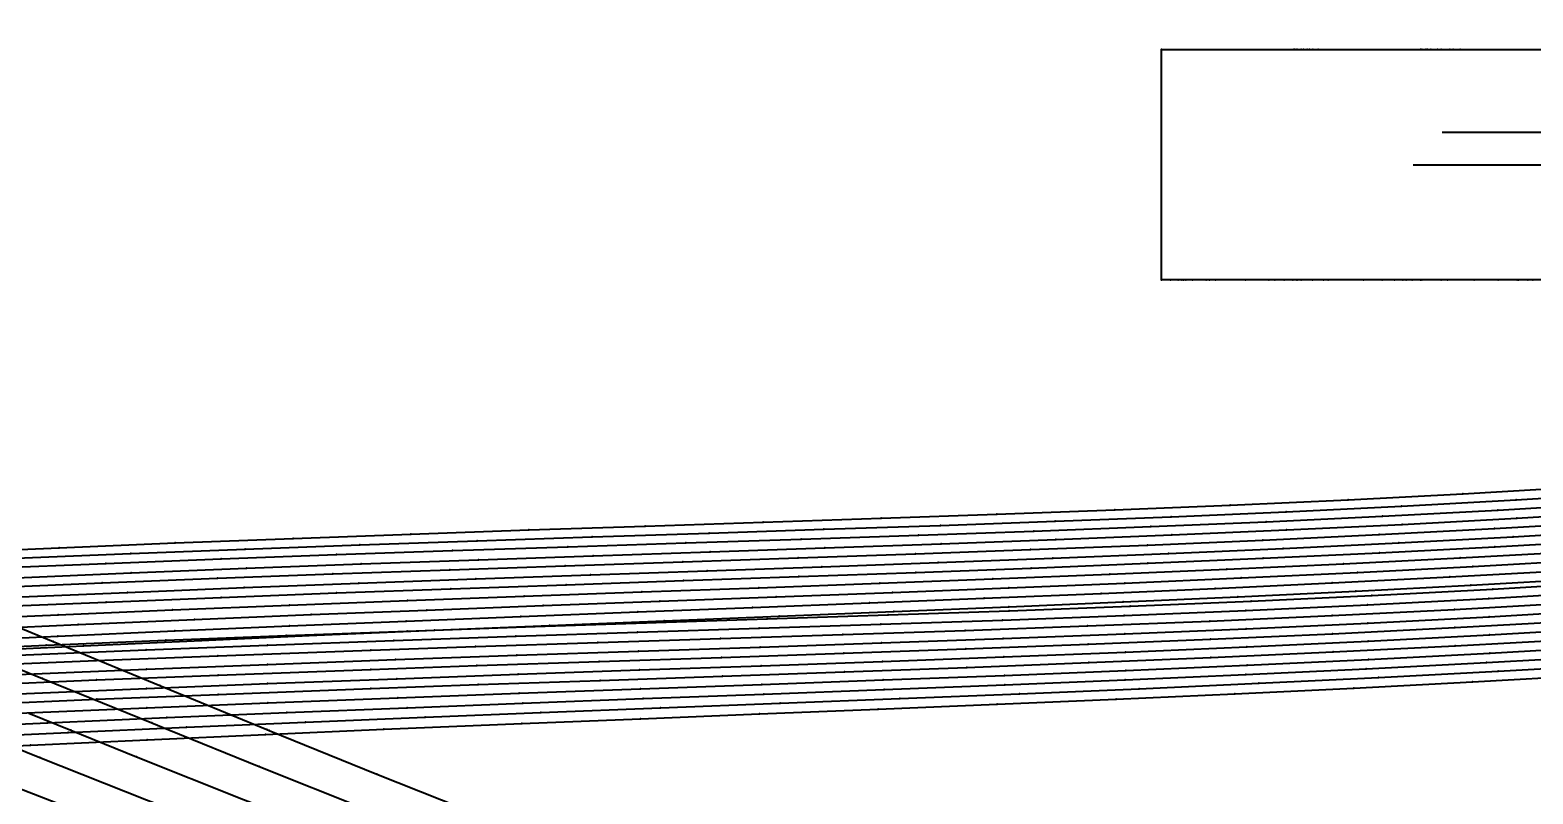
# Model space of a CAD drawing. Extents: x -2408 to 1029, y -526 to 2095.
# Drawn here: x -1159.2 to -962, y 1486.3 to 1586.6 of the extents above; entities that cross this region are included whole.
import ezdxf

# ---------------------------------------------------------------- set-up
doc = ezdxf.new("R2010")
doc.units = 0

# ---------------------------------------------------------------- blocks, each defined once
blk = doc.blocks.new(' -30')
at = {"layer": '1'}
for points in [[(-654.06588, 1082.849141), (-639.93417, 1077.027273), (-625.924078, 1071.266404), (-611.86985, 1065.500565), (-611.588666, 1065.385221), (-597.443729, 1059.626624), (-583.237913, 1054.002719), (-568.963569, 1048.571729), (-554.477005, 1043.307707), (-540.595629, 1038.515472), (-526.819442, 1034.017483), (-512.781143, 1029.702996), (-499.233961, 1025.797675), (-485.569411, 1022.114168), (-471.326372, 1018.533474), (-456.453895, 1015.055786), (-441.357954, 1011.77869)], [(-1089.965594, 498.682535), (-1074.890334, 499.489114), (-1059.814348, 500.282085), (-1044.379318, 501.079857), (-1029.301902, 501.844968), (-1013.803816, 502.616227), (-998.724902, 503.351115), (-983.259655, 504.088096), (-968.179128, 504.789655), (-952.689583, 505.491886), (-937.607433, 506.156086), (-922.111616, 506.815861), (-907.027667, 507.438159), (-891.957635, 508.04729), (-876.872936, 508.652548), (-861.83698, 509.261239), (-846.753174, 509.887156), (-831.752201, 510.534152), (-816.670932, 511.218628), (-801.184994, 511.966991), (-786.108457, 512.749706), (-770.65652, 513.617506)]]:
    blk.add_lwpolyline(points, dxfattribs=at)
at = {"layer": '14'}
blk.add_lwpolyline([(-1089.64359, 485.98142), (-1074.320606, 486.801343), (-1058.11391, 487.653474), (-1041.128426, 488.52954), (-1023.469336, 489.421255), (-1005.241554, 490.320347), (-990.320556, 491.039364), (-975.156659, 491.753562), (-959.803647, 492.458703), (-944.31523, 493.150552), (-928.745346, 493.824862), (-910.67444, 494.579226), (-895.073839, 495.211724), (-879.472994, 495.837705), (-863.872377, 496.46764), (-848.27231, 497.112008), (-832.673265, 497.781282), (-817.075603, 498.485938), (-801.47968, 499.236455), (-785.885971, 500.043304), (-770.294797, 500.916965)], dxfattribs=at)
at = {"layer": '3'}
for p in [(-639.93417, 1077.027273), (-625.924078, 1071.266404), (-611.86985, 1065.500565), (-611.588666, 1065.385221), (-597.443729, 1059.626624), (-816.670932, 511.218628), (-801.184994, 511.966991), (-786.108457, 512.749706), (-861.83698, 509.261239), (-846.753174, 509.887156), (-831.752201, 510.534152), (-907.027667, 507.438159), (-891.957635, 508.04729), (-876.872936, 508.652548), (-952.689583, 505.491886), (-937.607433, 506.156086), (-922.111616, 506.815861), (-968.179128, 504.789655), (-801.47968, 499.236455), (-785.885971, 500.043304), (-848.27231, 497.112008), (-832.673265, 497.781282), (-817.075603, 498.485938), (-895.073839, 495.211724), (-879.472994, 495.837705), (-863.872377, 496.46764), (-944.31523, 493.150552), (-928.745346, 493.824862), (-910.67444, 494.579226), (-975.156659, 491.753562), (-959.803647, 492.458703)]:
    blk.add_point(p, dxfattribs=at)
at = {"layer": '4'}
blk.add_point((-611.86985, 1065.500565), dxfattribs=at)
blk = doc.blocks.new('-30')
at = {"layer": '1'}
blk.add_lwpolyline([(-1220.718165, 721.699142), (-1239.687615, 721.699142), (-1255.792142, 721.699142), (-1271.497247, 721.699142), (-1285.198241, 721.699142), (-1286.352081, 721.699142), (-1286.352081, 751.94191), (-1265.834194, 751.94191), (-1248.11479, 751.94191), (-1230.545281, 751.94191)], dxfattribs=at)
at = {"layer": '14'}
blk.add_lwpolyline([(-1220.718165, 721.699142), (-1239.687615, 721.699142), (-1255.792142, 721.699142), (-1271.497247, 721.699142), (-1285.198241, 721.699142), (-1286.352081, 721.699142), (-1286.352081, 751.94191), (-1265.834194, 751.94191), (-1248.11479, 751.94191), (-1230.545281, 751.94191)], dxfattribs=at)
at = {"layer": '2'}
for p in [(-1286.352081, 751.94191), (-1286.352081, 751.94191), (-1286.352081, 721.699142), (-1286.352081, 721.699142)]:
    blk.add_point(p, dxfattribs=at)
at = {"layer": '3'}
for p in [(-1265.834194, 751.94191), (-1265.834194, 751.94191), (-1248.11479, 751.94191), (-1248.11479, 751.94191), (-1285.198241, 721.699142), (-1285.198241, 721.699142), (-1271.497247, 721.699142), (-1271.497247, 721.699142), (-1255.792142, 721.699142), (-1255.792142, 721.699142), (-1239.687615, 721.699142), (-1239.687615, 721.699142)]:
    blk.add_point(p, dxfattribs=at)
blk = doc.blocks.new(' -31')
at = {"layer": '1'}
for points in [[(-656.360988, 1077.995136), (-642.183125, 1072.240988), (-627.845906, 1066.420292), (-625.584259, 1065.503998), (-613.746049, 1060.708056), (-599.681805, 1055.117577), (-585.652809, 1049.748903), (-571.206755, 1044.459492), (-557.023991, 1039.506951), (-542.763744, 1034.782492), (-528.823948, 1030.427511), (-514.984809, 1026.370767), (-501.077872, 1022.551755), (-486.319582, 1018.766292), (-471.709232, 1015.275), (-456.738543, 1011.946158), (-442.02803, 1008.905685)], [(-1078.627468, 501.470655), (-1063.293902, 502.272816), (-1048.109958, 503.052143), (-1032.774822, 503.823769), (-1017.333112, 504.584392), (-1001.996349, 505.322857), (-986.658666, 506.04357), (-971.552761, 506.735084), (-956.213389, 507.417536), (-941.164755, 508.066462), (-925.823502, 508.705413), (-910.779474, 509.309431), (-895.436682, 509.909814), (-880.364314, 510.494297), (-865.021492, 511.094201), (-849.986515, 511.696983), (-834.64533, 512.337634), (-819.64924, 512.998925), (-804.311699, 513.721507), (-788.860254, 514.507407), (-773.529113, 515.355389)]]:
    blk.add_lwpolyline(points, dxfattribs=at)
at = {"layer": '14'}
blk.add_lwpolyline([(-1087.22085, 488.29636), (-1071.395217, 489.133381), (-1054.728691, 489.997587), (-1037.326048, 490.880512), (-1019.292257, 491.773679), (-1000.732224, 492.668615), (-985.575845, 493.380141), (-970.203448, 494.083042), (-954.668895, 494.772973), (-939.025821, 495.445599), (-923.327902, 496.096582), (-908.17815, 496.702202), (-892.469664, 497.315404), (-876.761037, 497.92473), (-861.052752, 498.541434), (-845.345297, 499.176768), (-829.639194, 499.841984), (-813.934855, 500.548338), (-798.232802, 501.307082), (-782.533523, 502.129468), (-766.837501, 503.02675)], dxfattribs=at)
at = {"layer": '3'}
for p in [(-642.183125, 1072.240988), (-627.845906, 1066.420292), (-625.584259, 1065.503998), (-613.746049, 1060.708056), (-819.64924, 512.998925), (-804.311699, 513.721507), (-788.860254, 514.507407), (-865.021492, 511.094201), (-849.986515, 511.696983), (-834.64533, 512.337634), (-910.779474, 509.309431), (-895.436682, 509.909814), (-880.364314, 510.494297), (-956.213389, 507.417536), (-941.164755, 508.066462), (-925.823502, 508.705413), (-971.552761, 506.735084), (-798.232802, 501.307082), (-782.533523, 502.129468), (-845.345297, 499.176768), (-829.639194, 499.841984), (-813.934855, 500.548338), (-892.469664, 497.315404), (-876.761037, 497.92473), (-861.052752, 498.541434), (-939.025821, 495.445599), (-923.327902, 496.096582), (-908.17815, 496.702202), (-970.203448, 494.083042), (-954.668895, 494.772973)]:
    blk.add_point(p, dxfattribs=at)
at = {"layer": '4'}
blk.add_point((-625.584259, 1065.503998), dxfattribs=at)
blk = doc.blocks.new('-31')
at = {"layer": '1'}
blk.add_lwpolyline([(-1224.234227, 721.699142), (-1242.187487, 721.699142), (-1257.429261, 721.699142), (-1272.293023, 721.699142), (-1286.352081, 721.699142), (-1286.352081, 751.94191), (-1266.933365, 751.94191), (-1250.163213, 751.94191), (-1233.534925, 751.94191)], dxfattribs=at)
at = {"layer": '14'}
blk.add_lwpolyline([(-1224.234227, 721.699142), (-1242.187487, 721.699142), (-1257.429261, 721.699142), (-1272.293023, 721.699142), (-1286.352081, 721.699142), (-1286.352081, 751.94191), (-1266.933365, 751.94191), (-1250.163213, 751.94191), (-1233.534925, 751.94191)], dxfattribs=at)
at = {"layer": '2'}
for p in [(-1286.352081, 751.94191), (-1286.352081, 751.94191), (-1286.352081, 721.699142), (-1286.352081, 721.699142)]:
    blk.add_point(p, dxfattribs=at)
at = {"layer": '3'}
for p in [(-1266.933365, 751.94191), (-1266.933365, 751.94191), (-1250.163213, 751.94191), (-1250.163213, 751.94191), (-1272.293023, 721.699142), (-1272.293023, 721.699142), (-1257.429261, 721.699142), (-1257.429261, 721.699142), (-1242.187487, 721.699142), (-1242.187487, 721.699142)]:
    blk.add_point(p, dxfattribs=at)
blk = doc.blocks.new(' -32')
at = {"layer": '1'}
for points in [[(-644.837136, 1067.74143), (-639.300995, 1065.502472), (-630.70928, 1062.02776), (-616.644344, 1056.437097), (-602.420716, 1050.965794), (-588.118334, 1045.680245), (-573.747795, 1040.606701), (-559.068408, 1035.682334), (-545.043277, 1031.231598), (-530.997716, 1027.033209), (-516.828136, 1023.064414), (-502.083988, 1019.204649), (-487.435628, 1015.624979), (-472.576951, 1012.237316), (-457.608885, 1009.059582), (-442.657641, 1006.10872)], [(-1090.997301, 502.997811), (-1075.76967, 503.799547), (-1060.504846, 504.587074), (-1045.049074, 505.367892), (-1029.782581, 506.122311), (-1014.763231, 506.847463), (-999.494983, 507.566499), (-984.135746, 508.270447), (-968.865657, 508.949983), (-953.594925, 509.607993), (-938.322926, 510.243036), (-923.1187, 510.850663), (-907.844861, 511.438175), (-892.552142, 512.013187), (-877.277669, 512.585146), (-862.024551, 513.164813), (-846.751166, 513.764664), (-831.53952, 514.392253), (-816.269083, 515.063461), (-801.001022, 515.786796), (-785.834479, 516.567909), (-770.573491, 517.427842)]]:
    blk.add_lwpolyline(points, dxfattribs=at)
at = {"layer": '14'}
blk.add_lwpolyline([(-1087.693784, 490.455305), (-1071.555496, 491.301394), (-1054.597853, 492.171179), (-1036.925759, 493.055977), (-1018.643921, 493.947115), (-1003.6498, 494.658762), (-988.386214, 495.364467), (-972.90666, 496.059794), (-957.264855, 496.740298), (-941.514519, 497.401533), (-925.709144, 498.039063), (-910.545085, 498.626378), (-894.728855, 499.222836), (-878.91242, 499.814759), (-863.096353, 500.414203), (-847.281183, 501.033226), (-831.467557, 501.683881), (-815.656007, 502.378226), (-799.847102, 503.128318), (-784.041373, 503.946213), (-768.239466, 504.843965)], dxfattribs=at)
at = {"layer": '3'}
for p in [(-639.300995, 1065.502472), (-630.70928, 1062.02776), (-816.269083, 515.063461), (-801.001022, 515.786796), (-785.834479, 516.567909), (-862.024551, 513.164813), (-846.751166, 513.764664), (-831.53952, 514.392253), (-923.1187, 510.850663), (-907.844861, 511.438175), (-892.552142, 512.013187), (-877.277669, 512.585146), (-968.865657, 508.949983), (-953.594925, 509.607993), (-938.322926, 510.243036), (-799.847102, 503.128318), (-784.041373, 503.946213), (-847.281183, 501.033226), (-831.467557, 501.683881), (-815.656007, 502.378226), (-894.728855, 499.222836), (-878.91242, 499.814759), (-863.096353, 500.414203), (-941.514519, 497.401533), (-925.709144, 498.039063), (-910.545085, 498.626378), (-972.90666, 496.059794), (-957.264855, 496.740298)]:
    blk.add_point(p, dxfattribs=at)
at = {"layer": '4'}
blk.add_point((-639.300995, 1065.502472), dxfattribs=at)
blk = doc.blocks.new('-32')
at = {"layer": '1'}
blk.add_lwpolyline([(-1236.524046, 721.699142), (-1252.211155, 721.699142), (-1268.03214, 721.699142), (-1282.296868, 721.699142), (-1286.352081, 721.699142), (-1286.352081, 751.94191), (-1268.032537, 751.94191), (-1248.531503, 751.94191), (-1232.212209, 751.94191)], dxfattribs=at)
at = {"layer": '14'}
blk.add_lwpolyline([(-1236.524046, 721.699142), (-1252.211155, 721.699142), (-1268.03214, 721.699142), (-1282.296868, 721.699142), (-1286.352081, 721.699142), (-1286.352081, 751.94191), (-1268.032537, 751.94191), (-1248.531503, 751.94191), (-1232.212209, 751.94191)], dxfattribs=at)
at = {"layer": '2'}
for p in [(-1286.352081, 751.94191), (-1286.352081, 751.94191), (-1286.352081, 721.699142), (-1286.352081, 721.699142)]:
    blk.add_point(p, dxfattribs=at)
at = {"layer": '3'}
for p in [(-1268.032537, 751.94191), (-1268.032537, 751.94191), (-1248.531503, 751.94191), (-1248.531503, 751.94191), (-1282.296868, 721.699142), (-1282.296868, 721.699142), (-1268.03214, 721.699142), (-1268.03214, 721.699142), (-1252.211155, 721.699142), (-1252.211155, 721.699142)]:
    blk.add_point(p, dxfattribs=at)
blk = doc.blocks.new(' -33')
at = {"layer": '1'}
for points in [[(-653.016129, 1065.504227), (-644.215077, 1061.971907), (-630.250052, 1056.444661), (-616.147939, 1051.025013), (-602.056997, 1045.826686), (-587.562063, 1040.709532), (-573.327678, 1035.917621), (-558.893429, 1031.312961), (-544.508707, 1026.990242), (-530.053215, 1022.909332), (-515.614479, 1019.090436), (-501.034262, 1015.485179), (-486.29486, 1012.079323), (-471.613833, 1008.90997), (-456.773973, 1005.9222), (-442.011796, 1003.155768)], [(-1078.620893, 505.826024), (-1063.290345, 506.611353), (-1048.180048, 507.368379), (-1032.847743, 508.118727), (-1017.677248, 508.842749), (-1002.343066, 509.555132), (-986.83478, 510.254729), (-971.498689, 510.924751), (-956.48809, 511.558167), (-941.15004, 512.181049), (-925.67475, 512.782963), (-910.334706, 513.354747), (-894.898587, 513.915408), (-879.557871, 514.469708), (-863.688546, 515.052308), (-848.824508, 515.617616), (-833.486072, 516.232231), (-818.138934, 516.89045), (-802.804766, 517.602938), (-787.504957, 518.380042), (-772.178103, 519.236488)]]:
    blk.add_lwpolyline(points, dxfattribs=at)
at = {"layer": '14'}
blk.add_lwpolyline([(-1091.261222, 492.44788), (-1074.987079, 493.29677), (-1057.894196, 494.16761), (-1040.087221, 495.051533), (-1021.670802, 495.939669), (-1006.569218, 496.64725), (-991.198071, 497.347313), (-975.611087, 498.035312), (-959.861696, 498.706712), (-944.003629, 499.356965), (-926.913155, 500.026567), (-910.989376, 500.62208), (-895.064728, 501.201132), (-879.139923, 501.776541), (-863.215558, 502.361125), (-847.292345, 502.967702), (-831.370996, 503.609087), (-815.452108, 504.2981), (-799.536393, 505.047557), (-783.624525, 505.870276), (-767.717215, 506.779072)], dxfattribs=at)
at = {"layer": '3'}
for p in [(-644.215077, 1061.971907), (-818.138934, 516.89045), (-802.804766, 517.602938), (-787.504957, 518.380042), (-863.688546, 515.052308), (-848.824508, 515.617616), (-833.486072, 516.232231), (-910.334706, 513.354747), (-894.898587, 513.915408), (-879.557871, 514.469708), (-971.498689, 510.924751), (-956.48809, 511.558167), (-941.15004, 512.181049), (-925.67475, 512.782963), (-799.536393, 505.047557), (-783.624525, 505.870276), (-847.292345, 502.967702), (-831.370996, 503.609087), (-815.452108, 504.2981), (-895.064728, 501.201132), (-879.139923, 501.776541), (-863.215558, 502.361125), (-944.003629, 499.356965), (-926.913155, 500.026567), (-910.989376, 500.62208), (-959.861696, 498.706712)]:
    blk.add_point(p, dxfattribs=at)
blk = doc.blocks.new('-33')
at = {"layer": '1'}
blk.add_lwpolyline([(-1222.472649, 721.699142), (-1239.513755, 721.699142), (-1254.259619, 721.699142), (-1269.131336, 721.699142), (-1283.690666, 721.699142), (-1286.352081, 721.699142), (-1286.352081, 751.94191), (-1266.492106, 751.94191), (-1247.187721, 751.94191), (-1231.266954, 751.94191)], dxfattribs=at)
at = {"layer": '14'}
blk.add_lwpolyline([(-1222.472649, 721.699142), (-1239.513755, 721.699142), (-1254.259619, 721.699142), (-1269.131336, 721.699142), (-1283.690666, 721.699142), (-1286.352081, 721.699142), (-1286.352081, 751.94191), (-1266.492106, 751.94191), (-1247.187721, 751.94191), (-1231.266954, 751.94191)], dxfattribs=at)
at = {"layer": '2'}
for p in [(-1286.352081, 751.94191), (-1286.352081, 751.94191), (-1286.352081, 721.699142), (-1286.352081, 721.699142)]:
    blk.add_point(p, dxfattribs=at)
at = {"layer": '3'}
for p in [(-1266.492106, 751.94191), (-1266.492106, 751.94191), (-1247.187721, 751.94191), (-1247.187721, 751.94191), (-1283.690666, 721.699142), (-1283.690666, 721.699142), (-1269.131336, 721.699142), (-1269.131336, 721.699142), (-1254.259619, 721.699142), (-1254.259619, 721.699142), (-1239.513755, 721.699142), (-1239.513755, 721.699142)]:
    blk.add_point(p, dxfattribs=at)
blk = doc.blocks.new(' -34')
at = {"layer": '1'}
for points in [[(-648.836733, 1058.391212), (-634.525842, 1052.844457), (-620.337866, 1047.54854), (-605.886402, 1042.376982), (-591.365894, 1037.408624), (-576.770702, 1032.658443), (-562.376413, 1028.227201), (-547.633795, 1023.955926), (-533.087103, 1020.006571), (-518.211241, 1016.225169), (-503.479326, 1012.719649), (-488.455408, 1009.376619), (-473.427378, 1006.255243), (-458.358386, 1003.338106), (-443.416867, 1000.646085)], [(-1086.994177, 507.568903), (-1071.882223, 508.344141), (-1056.760381, 509.102106), (-1041.646554, 509.841478), (-1026.17941, 510.578531), (-1011.0637, 511.278848), (-995.683943, 511.970121), (-980.566407, 512.627608), (-965.215882, 513.271594), (-950.096284, 513.881158), (-934.975648, 514.464395), (-919.969694, 515.01613), (-904.847304, 515.551791), (-889.426656, 516.088687), (-874.304032, 516.617669), (-858.928688, 517.169872), (-843.807493, 517.738742), (-828.480727, 518.353322), (-813.363008, 519.008648), (-798.086688, 519.732265), (-782.975286, 520.520557), (-767.749252, 521.39969)]]:
    blk.add_lwpolyline(points, dxfattribs=at)
at = {"layer": '14'}
blk.add_lwpolyline([(-1081.7692, 495.121965), (-1064.69649, 495.99056), (-1046.889143, 496.872056), (-1028.451691, 497.757382), (-1013.318315, 498.462305), (-997.902097, 499.15923), (-982.256557, 499.843514), (-966.435216, 500.510512), (-950.491596, 501.155579), (-930.471633, 501.924001), (-916.404954, 502.435759), (-900.37211, 503.000341), (-884.338821, 503.558087), (-868.305938, 504.122599), (-852.274195, 504.707481), (-836.244364, 505.32634), (-820.217219, 505.992778), (-804.193493, 506.720402), (-788.174036, 507.522814), (-772.159582, 508.413619)], dxfattribs=at)
at = {"layer": '3'}
for p in [(-813.363008, 519.008648), (-798.086688, 519.732265), (-782.975286, 520.520557), (-858.928688, 517.169872), (-843.807493, 517.738742), (-828.480727, 518.353322), (-919.969694, 515.01613), (-904.847304, 515.551791), (-889.426656, 516.088687), (-874.304032, 516.617669), (-965.215882, 513.271594), (-950.096284, 513.881158), (-934.975648, 514.464395), (-788.174036, 507.522814), (-836.244364, 505.32634), (-820.217219, 505.992778), (-804.193493, 506.720402), (-900.37211, 503.000341), (-884.338821, 503.558087), (-868.305938, 504.122599), (-852.274195, 504.707481), (-950.491596, 501.155579), (-930.471633, 501.924001), (-916.404954, 502.435759), (-966.435216, 500.510512)]:
    blk.add_point(p, dxfattribs=at)
blk = doc.blocks.new('-34')
at = {"layer": '1'}
blk.add_lwpolyline([(-1234.782566, 721.699142), (-1249.687156, 721.699142), (-1265.128395, 721.699142), (-1280.07625, 721.699142), (-1286.352081, 721.699142), (-1286.352081, 751.94191), (-1267.75976, 751.94191), (-1249.687567, 751.94191), (-1230.729139, 751.94191)], dxfattribs=at)
at = {"layer": '14'}
blk.add_lwpolyline([(-1234.782566, 721.699142), (-1249.687156, 721.699142), (-1265.128395, 721.699142), (-1280.07625, 721.699142), (-1286.352081, 721.699142), (-1286.352081, 751.94191), (-1267.75976, 751.94191), (-1249.687567, 751.94191), (-1230.729139, 751.94191)], dxfattribs=at)
at = {"layer": '2'}
for p in [(-1286.352081, 751.94191), (-1286.352081, 751.94191), (-1286.352081, 721.699142), (-1286.352081, 721.699142)]:
    blk.add_point(p, dxfattribs=at)
at = {"layer": '3'}
for p in [(-1267.75976, 751.94191), (-1267.75976, 751.94191), (-1249.687567, 751.94191), (-1249.687567, 751.94191), (-1280.07625, 721.699142), (-1280.07625, 721.699142), (-1265.128395, 721.699142), (-1265.128395, 721.699142), (-1249.687156, 721.699142), (-1249.687156, 721.699142)]:
    blk.add_point(p, dxfattribs=at)
blk = doc.blocks.new(' -35')
at = {"layer": '1'}
blk.add_lwpolyline([(-1083.182197, 509.501227), (-1068.153502, 510.28373), (-1052.913006, 511.05837), (-1037.882307, 511.803348), (-1022.850722, 512.528701), (-1007.853682, 513.231932), (-992.820145, 513.915385), (-977.453959, 514.590592), (-962.418328, 515.226969), (-947.101668, 515.848926), (-932.063875, 516.43203), (-916.699984, 516.998682), (-901.660338, 517.532334), (-886.339838, 518.067081), (-871.300024, 518.595463), (-856.027448, 519.147777), (-840.989233, 519.719206), (-825.768242, 520.337784), (-810.733724, 521.000639), (-795.566458, 521.733877), (-780.538711, 522.536485), (-765.424873, 523.432438)], dxfattribs=at)
at = {"layer": '14'}
blk.add_lwpolyline([(-1091.373197, 496.348882), (-1075.092933, 497.20736), (-1057.991888, 498.086059), (-1040.174823, 498.975662), (-1021.746558, 499.866847), (-1006.634338, 500.574671), (-991.25163, 501.272774), (-975.65225, 501.956377), (-959.889795, 502.620711), (-944.017931, 503.261005), (-927.07975, 503.910177), (-911.141133, 504.489572), (-895.201398, 505.050407), (-879.261329, 505.606817), (-863.321862, 506.172931), (-847.38378, 506.762882), (-831.447983, 507.390801), (-815.515369, 508.070817), (-799.586721, 508.817065), (-783.662977, 509.643673), (-767.744919, 510.564776)], dxfattribs=at)
at = {"layer": '3'}
for p in [(-810.733724, 521.000639), (-795.566458, 521.733877), (-780.538711, 522.536485), (-856.027448, 519.147777), (-840.989233, 519.719206), (-825.768242, 520.337784), (-916.699984, 516.998682), (-901.660338, 517.532334), (-886.339838, 518.067081), (-871.300024, 518.595463), (-962.418328, 515.226969), (-947.101668, 515.848926), (-932.063875, 516.43203), (-783.662977, 509.643673), (-831.447983, 507.390801), (-815.515369, 508.070817), (-799.586721, 508.817065), (-895.201398, 505.050407), (-879.261329, 505.606817), (-863.321862, 506.172931), (-847.38378, 506.762882), (-944.017931, 503.261005), (-927.07975, 503.910177), (-911.141133, 504.489572), (-959.889795, 502.620711)]:
    blk.add_point(p, dxfattribs=at)
blk = doc.blocks.new('-35')
at = {"layer": '1'}
blk.add_lwpolyline([(-1234.521168, 721.699142), (-1252.187028, 721.699142), (-1266.57545, 721.699142), (-1280.504143, 721.699142), (-1286.352081, 721.699142), (-1286.352081, 751.94191), (-1269.027421, 751.94191), (-1252.187427, 751.94191), (-1234.521619, 751.94191)], dxfattribs=at)
at = {"layer": '14'}
blk.add_lwpolyline([(-1234.521168, 721.699142), (-1252.187028, 721.699142), (-1266.57545, 721.699142), (-1280.504143, 721.699142), (-1286.352081, 721.699142), (-1286.352081, 751.94191), (-1269.027421, 751.94191), (-1252.187427, 751.94191), (-1234.521619, 751.94191)], dxfattribs=at)
at = {"layer": '2'}
for p in [(-1286.352081, 751.94191), (-1286.352081, 751.94191), (-1286.352081, 721.699142), (-1286.352081, 721.699142)]:
    blk.add_point(p, dxfattribs=at)
at = {"layer": '3'}
for p in [(-1269.027421, 751.94191), (-1269.027421, 751.94191), (-1252.187427, 751.94191), (-1252.187427, 751.94191), (-1280.504143, 721.699142), (-1280.504143, 721.699142), (-1266.57545, 721.699142), (-1266.57545, 721.699142), (-1252.187028, 721.699142), (-1252.187028, 721.699142)]:
    blk.add_point(p, dxfattribs=at)
blk = doc.blocks.new(' -36')
at = {"layer": '1'}
blk.add_lwpolyline([(-1087.615732, 511.449416), (-1072.496244, 512.233253), (-1057.359685, 512.998348), (-1042.238218, 513.742626), (-1026.753371, 514.483145), (-1011.629774, 515.18433), (-996.22906, 515.874884), (-981.103328, 516.528873), (-965.726704, 517.167631), (-950.598815, 517.768795), (-935.469816, 518.340965), (-920.108045, 518.890989), (-904.977129, 519.409745), (-889.535127, 519.928552), (-874.403924, 520.43925), (-859.012279, 520.974155), (-843.882598, 521.52789), (-828.545795, 522.130495), (-813.419835, 522.778333), (-798.140791, 523.499676), (-783.021692, 524.2926), (-767.800844, 525.183498)], dxfattribs=at)
at = {"layer": '14'}
blk.add_lwpolyline([(-1081.878993, 499.031804), (-1064.798309, 499.908604), (-1046.980987, 500.796192), (-1028.531809, 501.68504), (-1013.387802, 502.390632), (-997.959985, 503.086063), (-982.301969, 503.766456), (-966.467366, 504.426937), (-950.509786, 505.06263), (-930.471527, 505.814959), (-916.56327, 506.306527), (-900.514973, 506.852996), (-884.466126, 507.391562), (-868.417693, 507.937146), (-852.370641, 508.504669), (-836.325935, 509.109055), (-820.284541, 509.765225), (-804.247424, 510.4881), (-788.215549, 511.292603), (-772.189882, 512.193656)], dxfattribs=at)
at = {"layer": '3'}
for p in [(-813.419835, 522.778333), (-798.140791, 523.499676), (-783.021692, 524.2926), (-859.012279, 520.974155), (-843.882598, 521.52789), (-828.545795, 522.130495), (-920.108045, 518.890989), (-904.977129, 519.409745), (-889.535127, 519.928552), (-874.403924, 520.43925), (-965.726704, 517.167631), (-950.598815, 517.768795), (-935.469816, 518.340965), (-788.215549, 511.292603), (-836.325935, 509.109055), (-820.284541, 509.765225), (-804.247424, 510.4881), (-884.466126, 507.391562), (-868.417693, 507.937146), (-852.370641, 508.504669), (-950.509786, 505.06263), (-930.471527, 505.814959), (-916.56327, 506.306527), (-900.514973, 506.852996), (-966.467366, 504.426937)]:
    blk.add_point(p, dxfattribs=at)
blk = doc.blocks.new('-36')
at = {"layer": '1'}
blk.add_lwpolyline([(-1223.260003, 721.699142), (-1238.313683, 721.699142), (-1254.686889, 721.699142), (-1270.294771, 721.699142), (-1284.200299, 721.699142), (-1286.352081, 721.699142), (-1286.352081, 751.94191), (-1268.02285, 751.94191), (-1251.644597, 751.94191), (-1234.705316, 751.94191)], dxfattribs=at)
at = {"layer": '14'}
blk.add_lwpolyline([(-1223.260003, 721.699142), (-1238.313683, 721.699142), (-1254.686889, 721.699142), (-1270.294771, 721.699142), (-1284.200299, 721.699142), (-1286.352081, 721.699142), (-1286.352081, 751.94191), (-1268.02285, 751.94191), (-1251.644597, 751.94191), (-1234.705316, 751.94191)], dxfattribs=at)
at = {"layer": '2'}
for p in [(-1286.352081, 751.94191), (-1286.352081, 751.94191), (-1286.352081, 721.699142), (-1286.352081, 721.699142)]:
    blk.add_point(p, dxfattribs=at)
at = {"layer": '3'}
for p in [(-1268.02285, 751.94191), (-1268.02285, 751.94191), (-1251.644597, 751.94191), (-1251.644597, 751.94191), (-1284.200299, 721.699142), (-1284.200299, 721.699142), (-1270.294771, 721.699142), (-1270.294771, 721.699142), (-1254.686889, 721.699142), (-1254.686889, 721.699142), (-1238.313683, 721.699142), (-1238.313683, 721.699142)]:
    blk.add_point(p, dxfattribs=at)
blk = doc.blocks.new(' -37')
at = {"layer": '1'}
blk.add_lwpolyline([(-1082.81115, 513.432656), (-1067.767636, 514.222841), (-1052.521443, 515.002897), (-1037.475802, 515.751767), (-1022.429109, 516.479024), (-1007.421063, 517.181891), (-991.870638, 517.885272), (-976.991792, 518.533343), (-961.940697, 519.162555), (-946.781324, 519.767799), (-931.727888, 520.338632), (-916.346722, 520.889892), (-901.291345, 521.406589), (-885.957288, 521.923248), (-870.901759, 522.434341), (-855.620824, 522.970364), (-840.566943, 523.528651), (-825.3441, 524.137176), (-810.294246, 524.79554), (-795.132554, 525.529318), (-780.09012, 526.340623), (-764.989993, 527.251959)], dxfattribs=at)
at = {"layer": '14'}
blk.add_lwpolyline([(-1091.489574, 500.24905), (-1075.203073, 501.117132), (-1058.093603, 502.003727), (-1040.266034, 502.89907), (-1021.82543, 503.793384), (-1006.702152, 504.501526), (-991.307494, 505.197754), (-975.695216, 505.877062), (-959.919004, 506.534451), (-944.032768, 507.164911), (-927.25288, 507.793881), (-911.298799, 508.357378), (-895.343292, 508.900194), (-879.387378, 509.437773), (-863.432077, 509.98556), (-847.478524, 510.558995), (-831.527737, 511.173521), (-815.580737, 511.844583), (-799.638658, 512.587621), (-783.702481, 513.41808), (-767.773341, 514.351399)], dxfattribs=at)
at = {"layer": '3'}
for p in [(-810.294246, 524.79554), (-795.132554, 525.529318), (-780.09012, 526.340623), (-855.620824, 522.970364), (-840.566943, 523.528651), (-825.3441, 524.137176), (-916.346722, 520.889892), (-901.291345, 521.406589), (-885.957288, 521.923248), (-870.901759, 522.434341), (-961.940697, 519.162555), (-946.781324, 519.767799), (-931.727888, 520.338632), (-783.702481, 513.41808), (-831.527737, 511.173521), (-815.580737, 511.844583), (-799.638658, 512.587621), (-895.343292, 508.900194), (-879.387378, 509.437773), (-863.432077, 509.98556), (-847.478524, 510.558995), (-944.032768, 507.164911), (-927.25288, 507.793881), (-911.298799, 508.357378), (-959.919004, 506.534451)]:
    blk.add_point(p, dxfattribs=at)
blk = doc.blocks.new('-37')
at = {"layer": '1'}
blk.add_lwpolyline([(-1228.24099, 721.699142), (-1245.330897, 721.699142), (-1259.877367, 721.699142), (-1275.364118, 721.699142), (-1286.352081, 721.699142), (-1286.352081, 751.94191), (-1267.252427, 751.94191), (-1251.472833, 751.94191), (-1235.362166, 751.94191)], dxfattribs=at)
at = {"layer": '14'}
blk.add_lwpolyline([(-1228.24099, 721.699142), (-1245.330897, 721.699142), (-1259.877367, 721.699142), (-1275.364118, 721.699142), (-1286.352081, 721.699142), (-1286.352081, 751.94191), (-1267.252427, 751.94191), (-1251.472833, 751.94191), (-1235.362166, 751.94191)], dxfattribs=at)
at = {"layer": '2'}
for p in [(-1286.352081, 751.94191), (-1286.352081, 751.94191), (-1286.352081, 721.699142), (-1286.352081, 721.699142)]:
    blk.add_point(p, dxfattribs=at)
at = {"layer": '3'}
for p in [(-1267.252427, 751.94191), (-1267.252427, 751.94191), (-1251.472833, 751.94191), (-1251.472833, 751.94191), (-1275.364118, 721.699142), (-1275.364118, 721.699142), (-1259.877367, 721.699142), (-1259.877367, 721.699142), (-1245.330897, 721.699142), (-1245.330897, 721.699142)]:
    blk.add_point(p, dxfattribs=at)
at = {"layer": '7'}
blk.add_line((-1241.902084, 741.08757), (-886.302185, 741.08757), dxfattribs=at)
blk = doc.blocks.new(' -38')
at = {"layer": '1'}
blk.add_lwpolyline([(-1086.735417, 515.408392), (-1071.603849, 516.199073), (-1056.457983, 516.969013), (-1041.324197, 517.716338), (-1026.329688, 518.434202), (-1011.193701, 519.135061), (-995.775629, 519.823236), (-980.637326, 520.472347), (-965.239343, 521.103977), (-950.098657, 521.695154), (-934.956771, 522.254539), (-919.752783, 522.782963), (-904.608864, 523.284549), (-889.149116, 523.785144), (-874.004893, 524.278163), (-858.600561, 524.796536), (-843.457957, 525.336605), (-828.114904, 525.928832), (-812.976296, 526.571506), (-797.698533, 527.292967), (-782.567416, 528.093739), (-767.356104, 528.99956)], dxfattribs=at)
at = {"layer": '14'}
blk.add_lwpolyline([(-1081.993039, 502.940799), (-1064.904129, 503.82584), (-1047.076502, 504.719574), (-1028.615047, 505.612026), (-1013.459997, 506.318361), (-998.020129, 507.012384), (-982.34922, 507.688985), (-966.500824, 508.343063), (-950.528719, 508.969506), (-930.471454, 509.705919), (-916.727641, 510.177589), (-900.663291, 510.706152), (-884.598196, 511.22572), (-868.533563, 511.752528), (-852.4706, 512.302813), (-836.410399, 512.892813), (-820.354169, 513.538763), (-804.303079, 514.256901), (-788.258336, 515.06346), (-772.221034, 515.974682)], dxfattribs=at)
at = {"layer": '3'}
for p in [(-797.698533, 527.292967), (-782.567416, 528.093739), (-858.600561, 524.796536), (-843.457957, 525.336605), (-828.114904, 525.928832), (-812.976296, 526.571506), (-919.752783, 522.782963), (-904.608864, 523.284549), (-889.149116, 523.785144), (-874.004893, 524.278163), (-965.239343, 521.103977), (-950.098657, 521.695154), (-934.956771, 522.254539), (-788.258336, 515.06346), (-836.410399, 512.892813), (-820.354169, 513.538763), (-804.303079, 514.256901), (-884.598196, 511.22572), (-868.533563, 511.752528), (-852.4706, 512.302813), (-950.528719, 508.969506), (-930.471454, 509.705919), (-916.727641, 510.177589), (-900.663291, 510.706152), (-966.500824, 508.343063)]:
    blk.add_point(p, dxfattribs=at)
blk = doc.blocks.new('-38')
at = {"layer": '1'}
blk.add_lwpolyline([(-1233.221932, 721.699142), (-1248.846982, 721.699142), (-1264.501902, 721.699142), (-1279.298031, 721.699142), (-1286.352081, 721.699142), (-1286.352081, 751.94191), (-1268.889537, 751.94191), (-1251.702563, 751.94191), (-1233.222254, 751.94191)], dxfattribs=at)
at = {"layer": '14'}
blk.add_lwpolyline([(-1233.221932, 721.699142), (-1248.846982, 721.699142), (-1264.501902, 721.699142), (-1279.298031, 721.699142), (-1286.352081, 721.699142), (-1286.352081, 751.94191), (-1268.889537, 751.94191), (-1251.702563, 751.94191), (-1233.222254, 751.94191)], dxfattribs=at)
at = {"layer": '2'}
for p in [(-1286.352081, 751.94191), (-1286.352081, 751.94191), (-1286.352081, 721.699142), (-1286.352081, 721.699142)]:
    blk.add_point(p, dxfattribs=at)
at = {"layer": '3'}
for p in [(-1268.889537, 751.94191), (-1268.889537, 751.94191), (-1251.702563, 751.94191), (-1251.702563, 751.94191), (-1279.298031, 721.699142), (-1279.298031, 721.699142), (-1264.501902, 721.699142), (-1264.501902, 721.699142), (-1248.846982, 721.699142), (-1248.846982, 721.699142)]:
    blk.add_point(p, dxfattribs=at)
at = {"layer": '7'}
blk.add_line((-1245.712051, 741.08757), (-920.592117, 741.08757), dxfattribs=at)
blk = doc.blocks.new(' -39')
at = {"layer": '1'}
blk.add_lwpolyline([(-1082.94434, 517.336882), (-1067.886513, 518.135369), (-1052.633303, 518.921573), (-1037.57316, 519.675006), (-1022.511864, 520.404864), (-1007.491623, 521.108175), (-991.925849, 521.809886), (-977.031719, 522.454122), (-961.965625, 523.077061), (-946.968522, 523.666651), (-931.899884, 524.226331), (-916.49974, 524.763351), (-901.429047, 525.263748), (-886.079673, 525.762612), (-871.00879, 526.256195), (-855.717723, 526.775367), (-840.648534, 527.319452), (-825.422163, 527.916512), (-810.357196, 528.568456), (-795.199686, 529.300447), (-780.142749, 530.117611), (-765.055017, 531.041074)], dxfattribs=at)
at = {"layer": '14'}
blk.add_lwpolyline([(-1091.610398, 504.148363), (-1075.317421, 505.026075), (-1058.199193, 505.92061), (-1040.36077, 506.821752), (-1021.907402, 507.719274), (-1006.772647, 508.427815), (-991.365503, 509.122261), (-975.739825, 509.797379), (-959.949469, 510.447933), (-944.048289, 511.068691), (-927.432479, 511.677712), (-911.462354, 512.225537), (-895.490435, 512.750536), (-879.517989, 513.269462), (-863.546283, 513.799066), (-847.576583, 514.356098), (-831.610157, 514.957311), (-815.64827, 515.619455), (-799.692189, 516.359282), (-783.743181, 517.193543), (-767.802512, 518.138989)], dxfattribs=at)
at = {"layer": '3'}
for p in [(-795.199686, 529.300447), (-780.142749, 530.117611), (-855.717723, 526.775367), (-840.648534, 527.319452), (-825.422163, 527.916512), (-810.357196, 528.568456), (-916.49974, 524.763351), (-901.429047, 525.263748), (-886.079673, 525.762612), (-871.00879, 526.256195), (-961.965625, 523.077061), (-946.968522, 523.666651), (-931.899884, 524.226331), (-783.743181, 517.193543), (-831.610157, 514.957311), (-815.64827, 515.619455), (-799.692189, 516.359282), (-879.517989, 513.269462), (-863.546283, 513.799066), (-847.576583, 514.356098), (-944.048289, 511.068691), (-927.432479, 511.677712), (-911.462354, 512.225537), (-895.490435, 512.750536), (-959.949469, 510.447933)]:
    blk.add_point(p, dxfattribs=at)
blk = doc.blocks.new('-39')
at = {"layer": '1'}
blk.add_lwpolyline([(-1235.141106, 721.699142), (-1252.363079, 721.699142), (-1268.587898, 721.699142), (-1283.167952, 721.699142), (-1286.352081, 721.699142), (-1286.352081, 751.94191), (-1268.588172, 751.94191), (-1252.363393, 751.94191), (-1235.141456, 751.94191)], dxfattribs=at)
at = {"layer": '14'}
blk.add_lwpolyline([(-1235.141106, 721.699142), (-1252.363079, 721.699142), (-1268.587898, 721.699142), (-1283.167952, 721.699142), (-1286.352081, 721.699142), (-1286.352081, 751.94191), (-1268.588172, 751.94191), (-1252.363393, 751.94191), (-1235.141456, 751.94191)], dxfattribs=at)
at = {"layer": '2'}
for p in [(-1286.352081, 751.94191), (-1286.352081, 751.94191), (-1286.352081, 721.699142), (-1286.352081, 721.699142)]:
    blk.add_point(p, dxfattribs=at)
at = {"layer": '3'}
for p in [(-1268.588172, 751.94191), (-1268.588172, 751.94191), (-1252.363393, 751.94191), (-1252.363393, 751.94191), (-1283.167952, 721.699142), (-1283.167952, 721.699142), (-1268.587898, 721.699142), (-1268.587898, 721.699142), (-1252.363079, 721.699142), (-1252.363079, 721.699142)]:
    blk.add_point(p, dxfattribs=at)
at = {"layer": '7'}
blk.add_line((-1249.522095, 741.08757), (-954.882126, 741.08757), dxfattribs=at)
blk = doc.blocks.new(' -40')
at = {"layer": '1'}
blk.add_lwpolyline([(-1079.130264, 519.265241), (-1063.65411, 520.097639), (-1048.533105, 520.887378), (-1033.054434, 521.671128), (-1017.643131, 522.425601), (-1002.161854, 523.156336), (-986.867505, 523.850157), (-971.383609, 524.522598), (-956.137615, 525.15341), (-940.651025, 525.760288), (-925.22996, 526.328055), (-909.740718, 526.862613), (-894.487014, 527.367054), (-878.996801, 527.872772), (-863.506901, 528.387881), (-848.313981, 528.9178), (-832.826406, 529.49908), (-817.70172, 530.122209), (-802.219513, 530.832858), (-787.168212, 531.609789), (-771.695968, 532.513014)], dxfattribs=at)
at = {"layer": '14'}
blk.add_lwpolyline([(-1088.158287, 506.048867), (-1071.99521, 506.933419), (-1055.003948, 507.835009), (-1037.290129, 508.743158), (-1018.959187, 509.647397), (-1003.920956, 510.360938), (-988.609299, 511.059912), (-973.07823, 511.738958), (-957.381842, 512.39271), (-941.573999, 513.015813), (-925.708828, 513.6029), (-910.21461, 514.139478), (-894.335363, 514.665222), (-878.455426, 515.183693), (-862.576242, 515.71215), (-846.699099, 516.267855), (-830.825442, 516.868064), (-814.956558, 517.530041), (-799.093889, 518.271042), (-783.238726, 519.10833), (-767.39251, 520.059161)], dxfattribs=at)
at = {"layer": '3'}
for p in [(-802.219513, 530.832858), (-787.168212, 531.609789), (-848.313981, 528.9178), (-832.826406, 529.49908), (-817.70172, 530.122209), (-909.740718, 526.862613), (-894.487014, 527.367054), (-878.996801, 527.872772), (-863.506901, 528.387881), (-956.137615, 525.15341), (-940.651025, 525.760288), (-925.22996, 526.328055), (-971.383609, 524.522598), (-783.238726, 519.10833), (-830.825442, 516.868064), (-814.956558, 517.530041), (-799.093889, 518.271042), (-878.455426, 515.183693), (-862.576242, 515.71215), (-846.699099, 516.267855), (-941.573999, 513.015813), (-925.708828, 513.6029), (-910.21461, 514.139478), (-894.335363, 514.665222), (-973.07823, 511.738958), (-957.381842, 512.39271)]:
    blk.add_point(p, dxfattribs=at)
blk = doc.blocks.new('-40')
at = {"layer": '1'}
blk.add_lwpolyline([(-1222.685821, 721.699142), (-1237.629572, 721.699142), (-1253.483738, 721.699142), (-1268.598837, 721.699142), (-1283.497356, 721.699142), (-1286.352081, 721.699142), (-1286.352081, 751.94191), (-1268.599053, 751.94191), (-1251.014822, 751.94191), (-1234.758227, 751.94191)], dxfattribs=at)
at = {"layer": '14'}
blk.add_lwpolyline([(-1222.685821, 721.699142), (-1237.629572, 721.699142), (-1253.483738, 721.699142), (-1268.598837, 721.699142), (-1283.497356, 721.699142), (-1286.352081, 721.699142), (-1286.352081, 751.94191), (-1268.599053, 751.94191), (-1251.014822, 751.94191), (-1234.758227, 751.94191)], dxfattribs=at)
at = {"layer": '2'}
for p in [(-1286.352081, 751.94191), (-1286.352081, 751.94191), (-1286.352081, 721.699142), (-1286.352081, 721.699142)]:
    blk.add_point(p, dxfattribs=at)
at = {"layer": '3'}
for p in [(-1268.599053, 751.94191), (-1268.599053, 751.94191), (-1251.014822, 751.94191), (-1251.014822, 751.94191), (-1283.497356, 721.699142), (-1283.497356, 721.699142), (-1268.598837, 721.699142), (-1268.598837, 721.699142), (-1253.483738, 721.699142), (-1253.483738, 721.699142), (-1237.629572, 721.699142), (-1237.629572, 721.699142)]:
    blk.add_point(p, dxfattribs=at)
at = {"layer": '7'}
blk.add_line((-1253.332062, 736.820602), (-989.172134, 736.820602), dxfattribs=at)

msp = doc.modelspace()

# ---------------------------------------------------------------- block references
at = {"layer": '1'}
for name, p in [(' -32', (-184.050523, 999.622732)), (' -31', (-184.050388, 1000.311413)), (' -30', (-184.050297, 1001.000083)), (' -34', (-184.050758, 998.245407)), (' -33', (-184.050694, 998.934067)), (' -36', (-184.051123, 996.868036)), (' -35', (-184.051047, 997.556724)), (' -37', (-184.051318, 996.179365)), (' -38', (-184.051331, 995.490688)), (' -39', (-184.051506, 994.802025)), (' -40', (-184.051738, 994.113352)), ('-30', (275.61524, 832.076891)), ('-31', (275.61524, 832.076891)), ('-32', (275.61524, 832.076891)), ('-33', (275.61524, 832.076891)), ('-34', (275.61524, 832.076891)), ('-35', (275.61524, 832.076891)), ('-36', (275.61524, 832.076891)), ('-37', (275.61524, 832.076891)), ('-38', (275.61524, 832.076891)), ('-39', (275.61524, 832.076891)), ('-40', (275.61524, 832.076891)), (' -32', (-514.58038, 429.196867)), (' -30', (-516.281493, 429.297884)), (' -34', (-512.877729, 429.098086)), (' -33', (-513.729155, 429.147803)), (' -31', (-515.430888, 429.247568))]:
    msp.add_blockref(name, p, dxfattribs=at)

doc.saveas('drawing.dxf')
